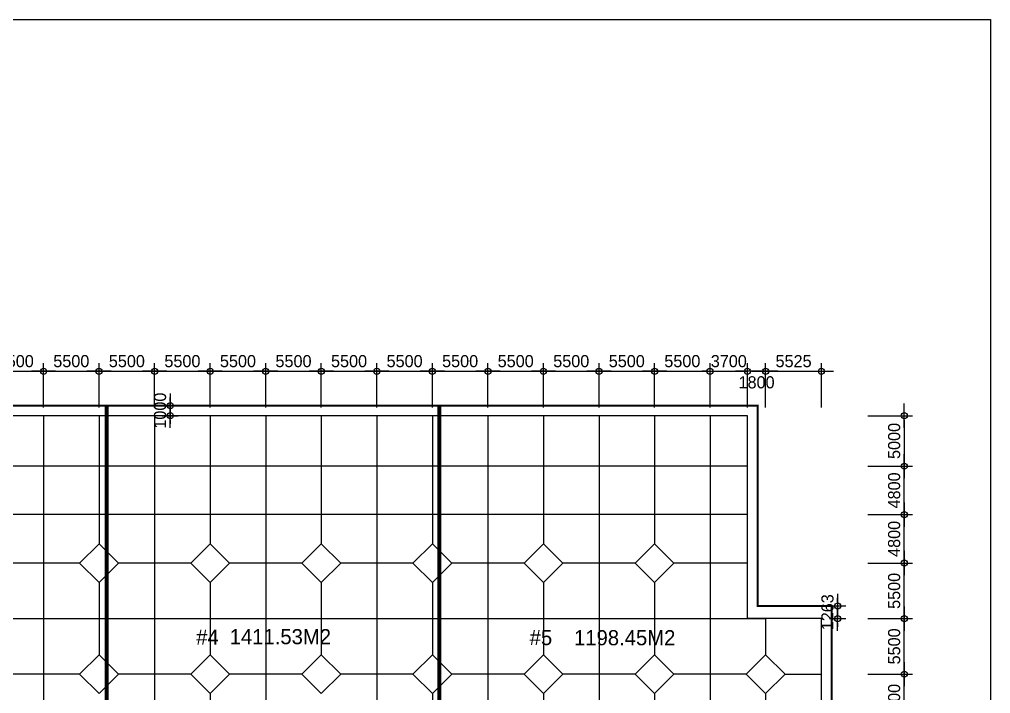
# Model space of a CAD drawing. Header units: millimetres. Extents: x -869187 to 1405794, y -1345622 to 197746.
# Drawn here: x 195842 to 292000, y 130966 to 197746 of the extents above; entities that cross this region are included whole.
import ezdxf

# ---------------------------------------------------------------- set-up
doc = ezdxf.new("R2010")
doc.units = ezdxf.units.MM
doc.header["$LTSCALE"] = 1000
doc.header["$MEASUREMENT"] = 0
doc.header["$PDSIZE"] = -10
doc.layers.get('0').update_dxf_attribs({"linetype": 'CONTINUOUS'})
doc.layers.get('Defpoints').update_dxf_attribs({"color": 171, "linetype": 'CONTINUOUS'})
doc.layers.add('NDIM', color=7, linetype='CONTINUOUS')
doc.layers.add('SAW-CUT', color=6, linetype='CONTINUOUS')
doc.styles.add('CGS', font='cgse', dxfattribs={"bigfont": 'cgs'})
doc.styles.add('나눔바른고딕', font='')
doc.styles.get('나눔바른고딕').set_extended_font_data('나눔바른고딕')
doc.dimstyles.new('NDIM 1200', dxfattribs={"dimscale": 500, "dimtxt": 3, "dimasz": 1, "dimexe": 2, "dimexo": 2, "dimgap": 1, "dimtad": 1, "dimdec": 0, "dimdsep": 46, "dimtxsty": 'CGS', "dimblk": 'DOT0', "dimcen": 1, "dimdle": 8, "dimclrd": 2, "dimclre": 2, "dimclrt": 2, "dimadec": 0, "dimazin": 0, "dimtfac": 1, "dimtdec": 0, "dimtix": 1, "dimtmove": 2, "dimatfit": 3, "dimldrblk": 'DOT0', "dimfxl": 1, "dimtolj": 1, "dimtzin": 0, "dimlwd": -1, "dimlwe": -1, "dimarcsym": 0})

# ---------------------------------------------------------------- blocks, each defined once
blk = doc.blocks.new('DOT0')
blk.add_line((-3, 0), (3, 0))
at = {"color": 6}
blk.add_circle((0, 0), 0.75, dxfattribs=at)
blk = doc.blocks.new('*D23')
at = {"layer": 'Defpoints', "color": 0, "ltscale": 0.4, "transparency": 16777216}
for p in [(209172, 159491), (210772, 159491), (209172, 158491)]:
    blk.add_point(p, dxfattribs=at)
at = {"layer": 'NDIM', "ltscale": 0.4, "transparency": 16777216}
for p, q in [((210772, 159891), (210772, 160291)), ((209972, 159491), (211572, 159491)), ((210772, 158491), (210772, 159491)), ((209972, 158491), (211572, 158491)), ((210772, 158091), (210772, 157691))]:
    blk.add_line(p, q, dxfattribs=at)
at = {"layer": 'NDIM', "ltscale": 0.4, "transparency": 16777216, "xscale": 400, "yscale": 400, "zscale": 400}
for p, rotation in [((210772, 159491), 270), ((210772, 158491), 90)]:
    blk.add_blockref('DOT0', p, dxfattribs=dict(at, rotation=rotation))
at = {"layer": 'NDIM', "ltscale": 0.4, "transparency": 16777216, "insert": (209772, 158991), "char_height": 1200, "attachment_point": 5, "rotation": 90, "style": 'CGS'}
blk.add_mtext('\\A1;1000', dxfattribs=at)
blk = doc.blocks.new('*D285')
at = {"layer": 'Defpoints', "color": 0, "ltscale": 0.4, "transparency": 16777216}
for p in [(198230, 162891), (192730, 158491), (198230, 158491)]:
    blk.add_point(p, dxfattribs=at)
at = {"layer": 'NDIM', "ltscale": 0.4, "transparency": 16777216}
for p, q in [((192730, 159291), (192730, 163691)), ((198230, 159291), (198230, 163691)), ((193130, 162891), (197830, 162891))]:
    blk.add_line(p, q, dxfattribs=at)
at = {"layer": 'NDIM', "ltscale": 0.4, "transparency": 16777216, "xscale": 400, "yscale": 400, "zscale": 400, "rotation": 180}
blk.add_blockref('DOT0', (192730, 162891), dxfattribs=at)
at = {"layer": 'NDIM', "ltscale": 0.4, "transparency": 16777216, "xscale": 400, "yscale": 400, "zscale": 400}
blk.add_blockref('DOT0', (198230, 162891), dxfattribs=at)
at = {"layer": 'NDIM', "ltscale": 0.4, "transparency": 16777216, "insert": (195480, 163891), "char_height": 1200, "attachment_point": 5, "style": 'CGS'}
blk.add_mtext('\\A1;5500', dxfattribs=at)
blk = doc.blocks.new('*D286')
at = {"layer": 'Defpoints', "color": 0, "ltscale": 0.4, "transparency": 16777216}
for p in [(203730, 162891), (198230, 158491), (203730, 158491)]:
    blk.add_point(p, dxfattribs=at)
at = {"layer": 'NDIM', "ltscale": 0.4, "transparency": 16777216}
for p, q in [((198230, 159291), (198230, 163691)), ((203730, 159291), (203730, 163691)), ((198630, 162891), (203330, 162891))]:
    blk.add_line(p, q, dxfattribs=at)
at = {"layer": 'NDIM', "ltscale": 0.4, "transparency": 16777216, "xscale": 400, "yscale": 400, "zscale": 400, "rotation": 180}
blk.add_blockref('DOT0', (198230, 162891), dxfattribs=at)
at = {"layer": 'NDIM', "ltscale": 0.4, "transparency": 16777216, "xscale": 400, "yscale": 400, "zscale": 400}
blk.add_blockref('DOT0', (203730, 162891), dxfattribs=at)
at = {"layer": 'NDIM', "ltscale": 0.4, "transparency": 16777216, "insert": (200980, 163891), "char_height": 1200, "attachment_point": 5, "style": 'CGS'}
blk.add_mtext('\\A1;5500', dxfattribs=at)
blk = doc.blocks.new('*D287')
at = {"layer": 'Defpoints', "color": 0, "ltscale": 0.4, "transparency": 16777216}
for p in [(209230, 162891), (203730, 158491), (209230, 158491)]:
    blk.add_point(p, dxfattribs=at)
at = {"layer": 'NDIM', "ltscale": 0.4, "transparency": 16777216}
for p, q in [((203730, 159291), (203730, 163691)), ((209230, 159291), (209230, 163691)), ((204130, 162891), (208830, 162891))]:
    blk.add_line(p, q, dxfattribs=at)
at = {"layer": 'NDIM', "ltscale": 0.4, "transparency": 16777216, "xscale": 400, "yscale": 400, "zscale": 400, "rotation": 180}
blk.add_blockref('DOT0', (203730, 162891), dxfattribs=at)
at = {"layer": 'NDIM', "ltscale": 0.4, "transparency": 16777216, "xscale": 400, "yscale": 400, "zscale": 400}
blk.add_blockref('DOT0', (209230, 162891), dxfattribs=at)
at = {"layer": 'NDIM', "ltscale": 0.4, "transparency": 16777216, "insert": (206480, 163891), "char_height": 1200, "attachment_point": 5, "style": 'CGS'}
blk.add_mtext('\\A1;5500', dxfattribs=at)
blk = doc.blocks.new('*D288')
at = {"layer": 'Defpoints', "color": 0, "ltscale": 0.4, "transparency": 16777216}
for p in [(214730, 162891), (209230, 158491), (214730, 158491)]:
    blk.add_point(p, dxfattribs=at)
at = {"layer": 'NDIM', "ltscale": 0.4, "transparency": 16777216}
for p, q in [((209230, 159291), (209230, 163691)), ((214730, 159291), (214730, 163691)), ((209630, 162891), (214330, 162891))]:
    blk.add_line(p, q, dxfattribs=at)
at = {"layer": 'NDIM', "ltscale": 0.4, "transparency": 16777216, "xscale": 400, "yscale": 400, "zscale": 400, "rotation": 180}
blk.add_blockref('DOT0', (209230, 162891), dxfattribs=at)
at = {"layer": 'NDIM', "ltscale": 0.4, "transparency": 16777216, "xscale": 400, "yscale": 400, "zscale": 400}
blk.add_blockref('DOT0', (214730, 162891), dxfattribs=at)
at = {"layer": 'NDIM', "ltscale": 0.4, "transparency": 16777216, "insert": (211980, 163891), "char_height": 1200, "attachment_point": 5, "style": 'CGS'}
blk.add_mtext('\\A1;5500', dxfattribs=at)
blk = doc.blocks.new('*D289')
at = {"layer": 'Defpoints', "color": 0, "ltscale": 0.4, "transparency": 16777216}
for p in [(220230, 162891), (214730, 158491), (220230, 158491)]:
    blk.add_point(p, dxfattribs=at)
at = {"layer": 'NDIM', "ltscale": 0.4, "transparency": 16777216}
for p, q in [((214730, 159291), (214730, 163691)), ((220230, 159291), (220230, 163691)), ((215130, 162891), (219830, 162891))]:
    blk.add_line(p, q, dxfattribs=at)
at = {"layer": 'NDIM', "ltscale": 0.4, "transparency": 16777216, "xscale": 400, "yscale": 400, "zscale": 400, "rotation": 180}
blk.add_blockref('DOT0', (214730, 162891), dxfattribs=at)
at = {"layer": 'NDIM', "ltscale": 0.4, "transparency": 16777216, "xscale": 400, "yscale": 400, "zscale": 400}
blk.add_blockref('DOT0', (220230, 162891), dxfattribs=at)
at = {"layer": 'NDIM', "ltscale": 0.4, "transparency": 16777216, "insert": (217480, 163891), "char_height": 1200, "attachment_point": 5, "style": 'CGS'}
blk.add_mtext('\\A1;5500', dxfattribs=at)
blk = doc.blocks.new('*D290')
at = {"layer": 'Defpoints', "color": 0, "ltscale": 0.4, "transparency": 16777216}
for p in [(225730, 162891), (220230, 158491), (225730, 158491)]:
    blk.add_point(p, dxfattribs=at)
at = {"layer": 'NDIM', "ltscale": 0.4, "transparency": 16777216}
for p, q in [((220230, 159291), (220230, 163691)), ((225730, 159291), (225730, 163691)), ((220630, 162891), (225330, 162891))]:
    blk.add_line(p, q, dxfattribs=at)
at = {"layer": 'NDIM', "ltscale": 0.4, "transparency": 16777216, "xscale": 400, "yscale": 400, "zscale": 400, "rotation": 180}
blk.add_blockref('DOT0', (220230, 162891), dxfattribs=at)
at = {"layer": 'NDIM', "ltscale": 0.4, "transparency": 16777216, "xscale": 400, "yscale": 400, "zscale": 400}
blk.add_blockref('DOT0', (225730, 162891), dxfattribs=at)
at = {"layer": 'NDIM', "ltscale": 0.4, "transparency": 16777216, "insert": (222980, 163891), "char_height": 1200, "attachment_point": 5, "style": 'CGS'}
blk.add_mtext('\\A1;5500', dxfattribs=at)
blk = doc.blocks.new('*D291')
at = {"layer": 'Defpoints', "color": 0, "ltscale": 0.4, "transparency": 16777216}
for p in [(231230, 162891), (225730, 158491), (231230, 158491)]:
    blk.add_point(p, dxfattribs=at)
at = {"layer": 'NDIM', "ltscale": 0.4, "transparency": 16777216}
for p, q in [((225730, 159291), (225730, 163691)), ((231230, 159291), (231230, 163691)), ((226130, 162891), (230830, 162891))]:
    blk.add_line(p, q, dxfattribs=at)
at = {"layer": 'NDIM', "ltscale": 0.4, "transparency": 16777216, "xscale": 400, "yscale": 400, "zscale": 400, "rotation": 180}
blk.add_blockref('DOT0', (225730, 162891), dxfattribs=at)
at = {"layer": 'NDIM', "ltscale": 0.4, "transparency": 16777216, "xscale": 400, "yscale": 400, "zscale": 400}
blk.add_blockref('DOT0', (231230, 162891), dxfattribs=at)
at = {"layer": 'NDIM', "ltscale": 0.4, "transparency": 16777216, "insert": (228480, 163891), "char_height": 1200, "attachment_point": 5, "style": 'CGS'}
blk.add_mtext('\\A1;5500', dxfattribs=at)
blk = doc.blocks.new('*D292')
at = {"layer": 'Defpoints', "color": 0, "ltscale": 0.4, "transparency": 16777216}
for p in [(236730, 162891), (231230, 158491), (236730, 158491)]:
    blk.add_point(p, dxfattribs=at)
at = {"layer": 'NDIM', "ltscale": 0.4, "transparency": 16777216}
for p, q in [((231230, 159291), (231230, 163691)), ((236730, 159291), (236730, 163691)), ((231630, 162891), (236330, 162891))]:
    blk.add_line(p, q, dxfattribs=at)
at = {"layer": 'NDIM', "ltscale": 0.4, "transparency": 16777216, "xscale": 400, "yscale": 400, "zscale": 400, "rotation": 180}
blk.add_blockref('DOT0', (231230, 162891), dxfattribs=at)
at = {"layer": 'NDIM', "ltscale": 0.4, "transparency": 16777216, "xscale": 400, "yscale": 400, "zscale": 400}
blk.add_blockref('DOT0', (236730, 162891), dxfattribs=at)
at = {"layer": 'NDIM', "ltscale": 0.4, "transparency": 16777216, "insert": (233980, 163891), "char_height": 1200, "attachment_point": 5, "style": 'CGS'}
blk.add_mtext('\\A1;5500', dxfattribs=at)
blk = doc.blocks.new('*D293')
at = {"layer": 'Defpoints', "color": 0, "ltscale": 0.4, "transparency": 16777216}
for p in [(242230, 162891), (236730, 158491), (242230, 158491)]:
    blk.add_point(p, dxfattribs=at)
at = {"layer": 'NDIM', "ltscale": 0.4, "transparency": 16777216}
for p, q in [((236730, 159291), (236730, 163691)), ((242230, 159291), (242230, 163691)), ((237130, 162891), (241830, 162891))]:
    blk.add_line(p, q, dxfattribs=at)
at = {"layer": 'NDIM', "ltscale": 0.4, "transparency": 16777216, "xscale": 400, "yscale": 400, "zscale": 400, "rotation": 180}
blk.add_blockref('DOT0', (236730, 162891), dxfattribs=at)
at = {"layer": 'NDIM', "ltscale": 0.4, "transparency": 16777216, "xscale": 400, "yscale": 400, "zscale": 400}
blk.add_blockref('DOT0', (242230, 162891), dxfattribs=at)
at = {"layer": 'NDIM', "ltscale": 0.4, "transparency": 16777216, "insert": (239480, 163891), "char_height": 1200, "attachment_point": 5, "style": 'CGS'}
blk.add_mtext('\\A1;5500', dxfattribs=at)
blk = doc.blocks.new('*D294')
at = {"layer": 'Defpoints', "color": 0, "ltscale": 0.4, "transparency": 16777216}
for p in [(247730, 162891), (242230, 158491), (247730, 158491)]:
    blk.add_point(p, dxfattribs=at)
at = {"layer": 'NDIM', "ltscale": 0.4, "transparency": 16777216}
for p, q in [((242230, 159291), (242230, 163691)), ((247730, 159291), (247730, 163691)), ((242630, 162891), (247330, 162891))]:
    blk.add_line(p, q, dxfattribs=at)
at = {"layer": 'NDIM', "ltscale": 0.4, "transparency": 16777216, "xscale": 400, "yscale": 400, "zscale": 400, "rotation": 180}
blk.add_blockref('DOT0', (242230, 162891), dxfattribs=at)
at = {"layer": 'NDIM', "ltscale": 0.4, "transparency": 16777216, "xscale": 400, "yscale": 400, "zscale": 400}
blk.add_blockref('DOT0', (247730, 162891), dxfattribs=at)
at = {"layer": 'NDIM', "ltscale": 0.4, "transparency": 16777216, "insert": (244980, 163891), "char_height": 1200, "attachment_point": 5, "style": 'CGS'}
blk.add_mtext('\\A1;5500', dxfattribs=at)
blk = doc.blocks.new('*D295')
at = {"layer": 'Defpoints', "color": 0, "ltscale": 0.4, "transparency": 16777216}
for p in [(253230, 162891), (247730, 158491), (253230, 158491)]:
    blk.add_point(p, dxfattribs=at)
at = {"layer": 'NDIM', "ltscale": 0.4, "transparency": 16777216}
for p, q in [((247730, 159291), (247730, 163691)), ((253230, 159291), (253230, 163691)), ((248130, 162891), (252830, 162891))]:
    blk.add_line(p, q, dxfattribs=at)
at = {"layer": 'NDIM', "ltscale": 0.4, "transparency": 16777216, "xscale": 400, "yscale": 400, "zscale": 400, "rotation": 180}
blk.add_blockref('DOT0', (247730, 162891), dxfattribs=at)
at = {"layer": 'NDIM', "ltscale": 0.4, "transparency": 16777216, "xscale": 400, "yscale": 400, "zscale": 400}
blk.add_blockref('DOT0', (253230, 162891), dxfattribs=at)
at = {"layer": 'NDIM', "ltscale": 0.4, "transparency": 16777216, "insert": (250480, 163891), "char_height": 1200, "attachment_point": 5, "style": 'CGS'}
blk.add_mtext('\\A1;5500', dxfattribs=at)
blk = doc.blocks.new('*D296')
at = {"layer": 'Defpoints', "color": 0, "ltscale": 0.4, "transparency": 16777216}
for p in [(258730, 162891), (253230, 158491), (258730, 158491)]:
    blk.add_point(p, dxfattribs=at)
at = {"layer": 'NDIM', "ltscale": 0.4, "transparency": 16777216}
for p, q in [((253230, 159291), (253230, 163691)), ((258730, 159291), (258730, 163691)), ((253630, 162891), (258330, 162891))]:
    blk.add_line(p, q, dxfattribs=at)
at = {"layer": 'NDIM', "ltscale": 0.4, "transparency": 16777216, "xscale": 400, "yscale": 400, "zscale": 400, "rotation": 180}
blk.add_blockref('DOT0', (253230, 162891), dxfattribs=at)
at = {"layer": 'NDIM', "ltscale": 0.4, "transparency": 16777216, "xscale": 400, "yscale": 400, "zscale": 400}
blk.add_blockref('DOT0', (258730, 162891), dxfattribs=at)
at = {"layer": 'NDIM', "ltscale": 0.4, "transparency": 16777216, "insert": (255980, 163891), "char_height": 1200, "attachment_point": 5, "style": 'CGS'}
blk.add_mtext('\\A1;5500', dxfattribs=at)
blk = doc.blocks.new('*D297')
at = {"layer": 'Defpoints', "color": 0, "ltscale": 0.4, "transparency": 16777216}
for p in [(264230, 162891), (258730, 158491), (264230, 158491)]:
    blk.add_point(p, dxfattribs=at)
at = {"layer": 'NDIM', "ltscale": 0.4, "transparency": 16777216}
for p, q in [((258730, 159291), (258730, 163691)), ((264230, 159291), (264230, 163691)), ((259130, 162891), (263830, 162891))]:
    blk.add_line(p, q, dxfattribs=at)
at = {"layer": 'NDIM', "ltscale": 0.4, "transparency": 16777216, "xscale": 400, "yscale": 400, "zscale": 400, "rotation": 180}
blk.add_blockref('DOT0', (258730, 162891), dxfattribs=at)
at = {"layer": 'NDIM', "ltscale": 0.4, "transparency": 16777216, "xscale": 400, "yscale": 400, "zscale": 400}
blk.add_blockref('DOT0', (264230, 162891), dxfattribs=at)
at = {"layer": 'NDIM', "ltscale": 0.4, "transparency": 16777216, "insert": (261480, 163891), "char_height": 1200, "attachment_point": 5, "style": 'CGS'}
blk.add_mtext('\\A1;5500', dxfattribs=at)
blk = doc.blocks.new('*D298')
at = {"layer": 'Defpoints', "color": 0, "ltscale": 0.4, "transparency": 16777216}
for p in [(267930, 162891), (264230, 158491), (267930, 158491)]:
    blk.add_point(p, dxfattribs=at)
at = {"layer": 'NDIM', "ltscale": 0.4, "transparency": 16777216}
for p, q in [((264230, 159291), (264230, 163691)), ((267930, 159291), (267930, 163691)), ((263830, 162891), (263430, 162891)), ((264230, 162891), (267930, 162891)), ((268330, 162891), (268730, 162891))]:
    blk.add_line(p, q, dxfattribs=at)
at = {"layer": 'NDIM', "ltscale": 0.4, "transparency": 16777216, "xscale": 400, "yscale": 400, "zscale": 400}
blk.add_blockref('DOT0', (264230, 162891), dxfattribs=at)
at = {"layer": 'NDIM', "ltscale": 0.4, "transparency": 16777216, "xscale": 400, "yscale": 400, "zscale": 400, "rotation": 180}
blk.add_blockref('DOT0', (267930, 162891), dxfattribs=at)
at = {"layer": 'NDIM', "ltscale": 0.4, "transparency": 16777216, "insert": (266080, 163891), "char_height": 1200, "attachment_point": 5, "style": 'CGS'}
blk.add_mtext('\\A1;3700', dxfattribs=at)
blk = doc.blocks.new('*D299')
at = {"layer": 'Defpoints', "color": 0, "ltscale": 0.4, "transparency": 16777216}
for p in [(275255, 162891), (269730, 158491), (275255, 158491)]:
    blk.add_point(p, dxfattribs=at)
at = {"layer": 'NDIM', "ltscale": 0.4, "transparency": 16777216}
for p, q in [((269730, 159291), (269730, 163691)), ((275255, 159291), (275255, 163691)), ((270130, 162891), (274855, 162891))]:
    blk.add_line(p, q, dxfattribs=at)
at = {"layer": 'NDIM', "ltscale": 0.4, "transparency": 16777216, "xscale": 400, "yscale": 400, "zscale": 400, "rotation": 180}
blk.add_blockref('DOT0', (269730, 162891), dxfattribs=at)
at = {"layer": 'NDIM', "ltscale": 0.4, "transparency": 16777216, "xscale": 400, "yscale": 400, "zscale": 400}
blk.add_blockref('DOT0', (275255, 162891), dxfattribs=at)
at = {"layer": 'NDIM', "ltscale": 0.4, "transparency": 16777216, "insert": (272493, 163891), "char_height": 1200, "attachment_point": 5, "style": 'CGS'}
blk.add_mtext('\\A1;5525', dxfattribs=at)
blk = doc.blocks.new('*D300')
at = {"layer": 'Defpoints', "color": 0, "ltscale": 0.4, "transparency": 16777216}
for p in [(269730, 162891), (267930, 158491), (269730, 158491)]:
    blk.add_point(p, dxfattribs=at)
at = {"layer": 'NDIM', "ltscale": 0.4, "transparency": 16777216}
for p, q in [((267930, 159291), (267930, 163691)), ((269730, 159291), (269730, 163691)), ((268330, 162891), (269330, 162891))]:
    blk.add_line(p, q, dxfattribs=at)
at = {"layer": 'NDIM', "ltscale": 0.4, "transparency": 16777216, "xscale": 400, "yscale": 400, "zscale": 400, "rotation": 180}
blk.add_blockref('DOT0', (267930, 162891), dxfattribs=at)
at = {"layer": 'NDIM', "ltscale": 0.4, "transparency": 16777216, "xscale": 400, "yscale": 400, "zscale": 400}
blk.add_blockref('DOT0', (269730, 162891), dxfattribs=at)
at = {"layer": 'NDIM', "ltscale": 0.4, "transparency": 16777216, "insert": (268830, 161791), "char_height": 1200, "attachment_point": 5, "style": 'CGS'}
blk.add_mtext('\\A1;1800', dxfattribs=at)
blk = doc.blocks.new('*D309')
at = {"layer": 'Defpoints', "color": 0, "ltscale": 0.4, "transparency": 16777216}
for p in [(279055, 153491), (283455, 153491), (279055, 148691)]:
    blk.add_point(p, dxfattribs=at)
at = {"layer": 'NDIM', "ltscale": 0.4, "transparency": 16777216}
for p, q in [((279855, 153491), (284255, 153491)), ((283455, 149091), (283455, 153091)), ((279855, 148691), (284255, 148691))]:
    blk.add_line(p, q, dxfattribs=at)
at = {"layer": 'NDIM', "ltscale": 0.4, "transparency": 16777216, "xscale": 400, "yscale": 400, "zscale": 400}
for p, rotation in [((283455, 153491), 90), ((283455, 148691), 270)]:
    blk.add_blockref('DOT0', p, dxfattribs=dict(at, rotation=rotation))
at = {"layer": 'NDIM', "ltscale": 0.4, "transparency": 16777216, "insert": (282455, 151091), "char_height": 1200, "attachment_point": 5, "rotation": 90, "style": 'CGS'}
blk.add_mtext('\\A1;4800', dxfattribs=at)
blk = doc.blocks.new('*D310')
at = {"layer": 'Defpoints', "color": 0, "ltscale": 0.4, "transparency": 16777216}
for p in [(279055, 148691), (283455, 148691), (279055, 143891)]:
    blk.add_point(p, dxfattribs=at)
at = {"layer": 'NDIM', "ltscale": 0.4, "transparency": 16777216}
for p, q in [((279855, 148691), (284255, 148691)), ((283455, 144291), (283455, 148291)), ((279855, 143891), (284255, 143891))]:
    blk.add_line(p, q, dxfattribs=at)
at = {"layer": 'NDIM', "ltscale": 0.4, "transparency": 16777216, "xscale": 400, "yscale": 400, "zscale": 400}
for p, rotation in [((283455, 148691), 90), ((283455, 143891), 270)]:
    blk.add_blockref('DOT0', p, dxfattribs=dict(at, rotation=rotation))
at = {"layer": 'NDIM', "ltscale": 0.4, "transparency": 16777216, "insert": (282455, 146291), "char_height": 1200, "attachment_point": 5, "rotation": 90, "style": 'CGS'}
blk.add_mtext('\\A1;4800', dxfattribs=at)
blk = doc.blocks.new('*D311')
at = {"layer": 'Defpoints', "color": 0, "ltscale": 0.4, "transparency": 16777216}
for p in [(279055, 143891), (283455, 143891), (279055, 138391)]:
    blk.add_point(p, dxfattribs=at)
at = {"layer": 'NDIM', "ltscale": 0.4, "transparency": 16777216}
for p, q in [((279855, 143891), (284255, 143891)), ((283455, 138791), (283455, 143491)), ((279855, 138391), (284255, 138391))]:
    blk.add_line(p, q, dxfattribs=at)
at = {"layer": 'NDIM', "ltscale": 0.4, "transparency": 16777216, "xscale": 400, "yscale": 400, "zscale": 400}
for p, rotation in [((283455, 143891), 90), ((283455, 138391), 270)]:
    blk.add_blockref('DOT0', p, dxfattribs=dict(at, rotation=rotation))
at = {"layer": 'NDIM', "ltscale": 0.4, "transparency": 16777216, "insert": (282455, 141141), "char_height": 1200, "attachment_point": 5, "rotation": 90, "style": 'CGS'}
blk.add_mtext('\\A1;5500', dxfattribs=at)
blk = doc.blocks.new('*D312')
at = {"layer": 'Defpoints', "color": 0, "ltscale": 0.4, "transparency": 16777216}
for p in [(279055, 138391), (283455, 138391), (279055, 132891)]:
    blk.add_point(p, dxfattribs=at)
at = {"layer": 'NDIM', "ltscale": 0.4, "transparency": 16777216}
for p, q in [((279855, 138391), (284255, 138391)), ((283455, 133291), (283455, 137991)), ((279855, 132891), (284255, 132891))]:
    blk.add_line(p, q, dxfattribs=at)
at = {"layer": 'NDIM', "ltscale": 0.4, "transparency": 16777216, "xscale": 400, "yscale": 400, "zscale": 400}
for p, rotation in [((283455, 138391), 90), ((283455, 132891), 270)]:
    blk.add_blockref('DOT0', p, dxfattribs=dict(at, rotation=rotation))
at = {"layer": 'NDIM', "ltscale": 0.4, "transparency": 16777216, "insert": (282455, 135641), "char_height": 1200, "attachment_point": 5, "rotation": 90, "style": 'CGS'}
blk.add_mtext('\\A1;5500', dxfattribs=at)
blk = doc.blocks.new('*D313')
at = {"layer": 'Defpoints', "color": 0, "ltscale": 0.4, "transparency": 16777216}
for p in [(279055, 132891), (283455, 132891), (279055, 127391)]:
    blk.add_point(p, dxfattribs=at)
at = {"layer": 'NDIM', "ltscale": 0.4, "transparency": 16777216}
for p, q in [((279855, 132891), (284255, 132891)), ((283455, 127791), (283455, 132491)), ((279855, 127391), (284255, 127391))]:
    blk.add_line(p, q, dxfattribs=at)
at = {"layer": 'NDIM', "ltscale": 0.4, "transparency": 16777216, "xscale": 400, "yscale": 400, "zscale": 400}
for p, rotation in [((283455, 132891), 90), ((283455, 127391), 270)]:
    blk.add_blockref('DOT0', p, dxfattribs=dict(at, rotation=rotation))
at = {"layer": 'NDIM', "ltscale": 0.4, "transparency": 16777216, "insert": (282455, 130141), "char_height": 1200, "attachment_point": 5, "rotation": 90, "style": 'CGS'}
blk.add_mtext('\\A1;5500', dxfattribs=at)
blk = doc.blocks.new('*D322')
at = {"layer": 'Defpoints', "color": 0, "ltscale": 0.4, "transparency": 16777216}
for p in [(279055, 158491), (279055, 153491), (283455, 153491)]:
    blk.add_point(p, dxfattribs=at)
at = {"layer": 'NDIM', "ltscale": 0.4, "transparency": 16777216}
for p, q in [((279855, 158491), (284255, 158491)), ((283455, 158091), (283455, 153891)), ((279855, 153491), (284255, 153491))]:
    blk.add_line(p, q, dxfattribs=at)
at = {"layer": 'NDIM', "ltscale": 0.4, "transparency": 16777216, "xscale": 400, "yscale": 400, "zscale": 400}
for p, rotation in [((283455, 158491), 90), ((283455, 153491), 270)]:
    blk.add_blockref('DOT0', p, dxfattribs=dict(at, rotation=rotation))
at = {"layer": 'NDIM', "ltscale": 0.4, "transparency": 16777216, "insert": (282455, 155991), "char_height": 1200, "attachment_point": 5, "rotation": 90, "style": 'CGS'}
blk.add_mtext('\\A1;5000', dxfattribs=at)
blk = doc.blocks.new('*D323')
at = {"layer": 'Defpoints', "color": 0, "ltscale": 0.4, "transparency": 16777216}
for p in [(275255, 139653), (276855, 139653), (275255, 138391)]:
    blk.add_point(p, dxfattribs=at)
at = {"layer": 'NDIM', "ltscale": 0.4, "transparency": 16777216}
for p, q in [((276855, 140053), (276855, 140453)), ((276055, 139653), (277655, 139653)), ((276855, 138391), (276855, 139653)), ((276055, 138391), (277655, 138391)), ((276855, 137991), (276855, 137591))]:
    blk.add_line(p, q, dxfattribs=at)
at = {"layer": 'NDIM', "ltscale": 0.4, "transparency": 16777216, "xscale": 400, "yscale": 400, "zscale": 400}
for p, rotation in [((276855, 139653), 270), ((276855, 138391), 90)]:
    blk.add_blockref('DOT0', p, dxfattribs=dict(at, rotation=rotation))
at = {"layer": 'NDIM', "ltscale": 0.4, "transparency": 16777216, "insert": (275855, 139022), "char_height": 1200, "attachment_point": 5, "rotation": 90, "style": 'CGS'}
blk.add_mtext('\\A1;1263', dxfattribs=at)

msp = doc.modelspace()

# ---------------------------------------------------------------- linework, layer by layer
at = {"color": 3, "ltscale": 10000, "const_width": 200}
for points in [[(171530.1, 159490.5), (171530.1, 116390.5), (204380.1, 116390.5), (204380.1, 159490.5), (171530.1, 159490.5)], [(204580.1, 159490.5), (204580.1, 127390.5), (237330.1, 127390.5), (237330.1, 159490.5), (204580.1, 159490.5)], [(237530.1, 159490.5), (237530.1, 124790.5), (268930.1, 124790.5), (268930.1, 124790.5), (276255.1, 124790.5), (276255.1, 139653), (268930.1, 139653), (268930.1, 159490.5), (237530.1, 159490.5)]]:
    msp.add_lwpolyline(points, dxfattribs=at)
at = {"layer": 'Defpoints', "ltscale": 10000}
msp.add_lwpolyline([(292000, 36778.1), (8000, 36778.1), (8000, 197745.9), (292000, 197745.9)], close=True, dxfattribs=at)
at = {"layer": 'SAW-CUT', "ltscale": 10000}
for p, q in [((267930.1, 158490.5), (106530.1, 158490.5)), ((198230.1, 158490.5), (198230.1, 83390.5)), ((203730.1, 158490.5), (203730.1, 145814.8)), ((209230.1, 158490.5), (209230.1, 83390.5)), ((214730.1, 158490.5), (214730.1, 145814.8)), ((220230.1, 158490.5), (220230.1, 83390.5)), ((225730.1, 158490.5), (225730.1, 145814.8)), ((231230.1, 158490.5), (231230.1, 83390.5)), ((236730.1, 158490.5), (236730.1, 145814.8)), ((242230.1, 158490.5), (242230.1, 83390.5)), ((247730.1, 158490.5), (247730.1, 145814.8)), ((253230.1, 158490.5), (253230.1, 83390.5)), ((258730.1, 158490.5), (258730.1, 145814.8)), ((264230.1, 158490.5), (264230.1, 83390.5)), ((267930.1, 138390.5), (267930.1, 158490.5)), ((267930.1, 153490.5), (106530.1, 153490.5)), ((267930.1, 148690.5), (106530.1, 148690.5)), ((201805.8, 143890.5), (194654.4, 143890.5)), ((212805.8, 143890.5), (205654.4, 143890.5)), ((223805.8, 143890.5), (216654.4, 143890.5)), ((234805.8, 143890.5), (227654.4, 143890.5)), ((245805.8, 143890.5), (238654.4, 143890.5)), ((256805.8, 143890.5), (249654.4, 143890.5)), ((267930.1, 143890.5), (260654.4, 143890.5)), ((203730.1, 141966.3), (203730.1, 134814.8)), ((214730.1, 141966.3), (214730.1, 134814.8)), ((225730.1, 141966.3), (225730.1, 134814.8)), ((236730.1, 141966.3), (236730.1, 134814.8)), ((247730.1, 141966.3), (247730.1, 134814.8)), ((258730.1, 141966.3), (258730.1, 134814.8)), ((106530.1, 138390.5), (269730.1, 138390.5)), ((275255.1, 138390.5), (267930.1, 138390.5)), ((269730.1, 138390.5), (269730.1, 134814.8)), ((275255.1, 125790.5), (275255.1, 138390.5)), ((201805.8, 132890.5), (194654.4, 132890.5)), ((212805.8, 132890.5), (205654.4, 132890.5)), ((223805.8, 132890.5), (216654.4, 132890.5)), ((234805.8, 132890.5), (227654.4, 132890.5)), ((245805.8, 132890.5), (238654.4, 132890.5)), ((256805.8, 132890.5), (249654.4, 132890.5)), ((267805.8, 132890.5), (260654.4, 132890.5)), ((271654.4, 132890.5), (275255.1, 132890.5)), ((214730.1, 130966.3), (214730.1, 118214.8)), ((236730.1, 130966.3), (236730.1, 118214.8)), ((247730.1, 130966.3), (247730.1, 118214.8)), ((258730.1, 130966.3), (258730.1, 118214.8)), ((269730.1, 130966.3), (269730.1, 125790.5))]:
    msp.add_line(p, q, dxfattribs=at)
for points in [[(203730.1, 145814.8), (201805.8, 143890.5), (203730.1, 141966.3), (205654.4, 143890.5)], [(214730.1, 145814.8), (212805.8, 143890.5), (214730.1, 141966.3), (216654.4, 143890.5)], [(225730.1, 145814.8), (223805.8, 143890.5), (225730.1, 141966.3), (227654.4, 143890.5)], [(236730.1, 145814.8), (234805.8, 143890.5), (236730.1, 141966.3), (238654.4, 143890.5)], [(247730.1, 145814.8), (245805.8, 143890.5), (247730.1, 141966.3), (249654.4, 143890.5)], [(258730.1, 145814.8), (256805.8, 143890.5), (258730.1, 141966.3), (260654.4, 143890.5)], [(203730.1, 134814.8), (201805.8, 132890.5), (203730.1, 130966.3), (205654.4, 132890.5)], [(214730.1, 134814.8), (212805.8, 132890.5), (214730.1, 130966.3), (216654.4, 132890.5)], [(225730.1, 134814.8), (223805.8, 132890.5), (225730.1, 130966.3), (227654.4, 132890.5)], [(236730.1, 134814.8), (234805.8, 132890.5), (236730.1, 130966.3), (238654.4, 132890.5)], [(247730.1, 134814.8), (245805.8, 132890.5), (247730.1, 130966.3), (249654.4, 132890.5)], [(258730.1, 134814.8), (256805.8, 132890.5), (258730.1, 130966.3), (260654.4, 132890.5)], [(269730.1, 134814.8), (267805.8, 132890.5), (269730.1, 130966.3), (271654.4, 132890.5)]]:
    msp.add_lwpolyline(points, close=True, dxfattribs=at)

# ---------------------------------------------------------------- texts
at = {"ltscale": 10000, "style": '나눔바른고딕'}
for s, p in [('#4', (213345.6, 135805.9)), ('#5', (246362.3, 135766.5))]:
    msp.add_text(s, height=1500, dxfattribs=at).set_placement(p)
at = {"color": 3, "ltscale": 10000, "style": '나눔바른고딕'}
for s, p in [('1411.53M2 ', (216658.4, 135854.9)), ('1198.45M2 ', (250754.4, 135751.4))]:
    msp.add_text(s, height=1500, dxfattribs=at).set_placement(p)

# ---------------------------------------------------------------- dimensions: what is measured, and where the dimension line sits
at = {"layer": 'NDIM', "ltscale": 0.4}
for base, p1, p2, picture, middle in [((198230.1, 162890.5), (192730.1, 158490.5), (198230.1, 158490.5), '*D285', (195480.1, 163890.5)), ((203730.1, 162890.5), (198230.1, 158490.5), (203730.1, 158490.5), '*D286', (200980.1, 163890.5)), ((209230.1, 162890.5), (203730.1, 158490.5), (209230.1, 158490.5), '*D287', (206480.1, 163890.5)), ((214730.1, 162890.5), (209230.1, 158490.5), (214730.1, 158490.5), '*D288', (211980.1, 163890.5)), ((220230.1, 162890.5), (214730.1, 158490.5), (220230.1, 158490.5), '*D289', (217480.1, 163890.5)), ((225730.1, 162890.5), (220230.1, 158490.5), (225730.1, 158490.5), '*D290', (222980.1, 163890.5)), ((231230.1, 162890.5), (225730.1, 158490.5), (231230.1, 158490.5), '*D291', (228480.1, 163890.5)), ((236730.1, 162890.5), (231230.1, 158490.5), (236730.1, 158490.5), '*D292', (233980.1, 163890.5)), ((242230.1, 162890.5), (236730.1, 158490.5), (242230.1, 158490.5), '*D293', (239480.1, 163890.5)), ((247730.1, 162890.5), (242230.1, 158490.5), (247730.1, 158490.5), '*D294', (244980.1, 163890.5)), ((253230.1, 162890.5), (247730.1, 158490.5), (253230.1, 158490.5), '*D295', (250480.1, 163890.5)), ((258730.1, 162890.5), (253230.1, 158490.5), (258730.1, 158490.5), '*D296', (255980.1, 163890.5)), ((264230.1, 162890.5), (258730.1, 158490.5), (264230.1, 158490.5), '*D297', (261480.1, 163890.5)), ((267930.1, 162890.5), (264230.1, 158490.5), (267930.1, 158490.5), '*D298', (266080.1, 163890.5)), ((275255.1, 162890.5), (269730.1, 158490.5), (275255.1, 158490.5), '*D299', (272492.6, 163890.5))]:
    dim = msp.add_linear_dim(base=base, p1=p1, p2=p2, dimstyle='NDIM 1200', override={"dimscale": 400, "dimclrd": 256, "dimclre": 256, "dimclrt": 256}, dxfattribs=at)
    dim.commit()
    dim.dimension.update_dxf_attribs({"geometry": picture, "text_midpoint": middle})
dim = msp.add_linear_dim(base=(269730.1, 162890.5), p1=(267930.1, 158490.5), p2=(269730.1, 158490.5), dimstyle='NDIM 1200', override={"dimscale": 400, "dimclrd": 256, "dimclre": 256, "dimclrt": 256}, dxfattribs=at)
dim.commit()
dim.dimension.update_dxf_attribs({"geometry": '*D300', "text_midpoint": (268830.1, 161790.5), "dimtype": 160})
for base, p1, p2, angle, picture, middle in [((210772.3, 159490.5), (209172.3, 158490.5), (209172.3, 159490.5), 90, '*D23', (209772.3, 158990.5)), ((283455.1, 153490.5), (279055.1, 158490.5), (279055.1, 153490.5), 270, '*D322', (282455.1, 155990.5)), ((283455.1, 153490.5), (279055.1, 148690.5), (279055.1, 153490.5), 90, '*D309', (282455.1, 151090.5)), ((283455.1, 148690.5), (279055.1, 143890.5), (279055.1, 148690.5), 90, '*D310', (282455.1, 146290.5)), ((283455.1, 143890.5), (279055.1, 138390.5), (279055.1, 143890.5), 90, '*D311', (282455.1, 141140.5)), ((276855.0967995, 139653.0286678), (275255.0967995, 138390.5286678), (275255.0967995, 139653.0286678), 90, '*D323', (275855.0967995, 139021.7786678)), ((283455.1, 138390.5), (279055.1, 132890.5), (279055.1, 138390.5), 90, '*D312', (282455.1, 135640.5)), ((283455.1, 132890.5), (279055.1, 127390.5), (279055.1, 132890.5), 90, '*D313', (282455.1, 130140.5))]:
    dim = msp.add_linear_dim(base=base, p1=p1, p2=p2, angle=angle, dimstyle='NDIM 1200', override={"dimscale": 400, "dimclrd": 256, "dimclre": 256, "dimclrt": 256}, dxfattribs=at)
    dim.commit()
    dim.dimension.update_dxf_attribs({"geometry": picture, "text_midpoint": middle})

doc.saveas('drawing.dxf')
